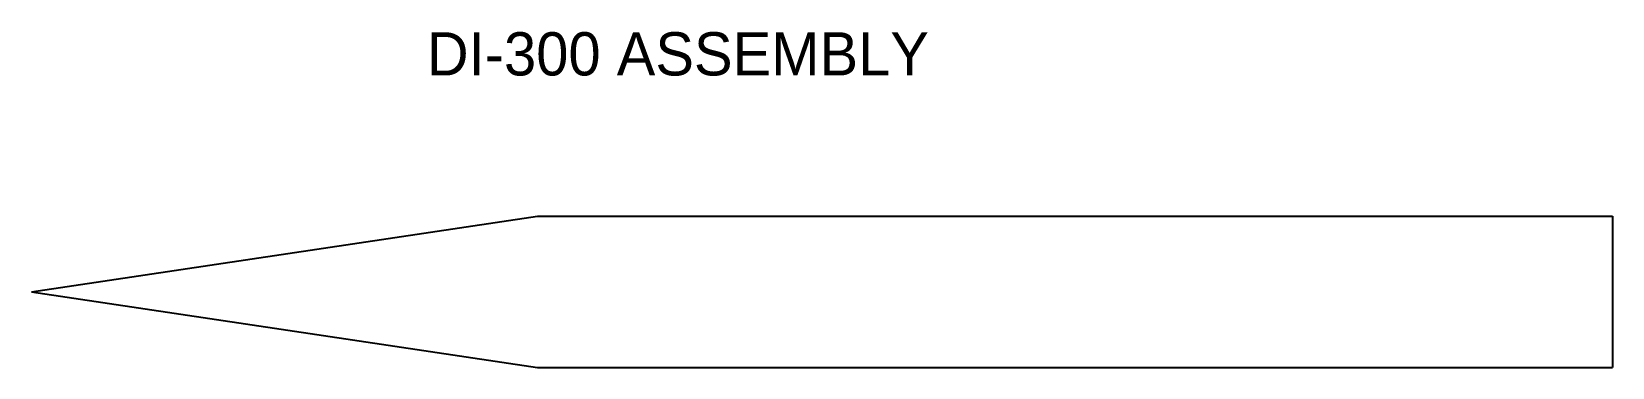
# Model space of a CAD drawing. Header units: metres. Extents: x 0 to 365, y -18 to 60.
import ezdxf

# ---------------------------------------------------------------- set-up
doc = ezdxf.new("R2010")
doc.units = ezdxf.units.M

msp = doc.modelspace()

# ---------------------------------------------------------------- linework, layer by layer
for p, q in [((0, 0), (116.8, 17.5)), ((116.8, 17.5), (365, 17.5)), ((365, 17.5), (365, -17.5)), ((0, 0), (116.8, -17.5)), ((116.8, -17.5), (365, -17.5))]:
    msp.add_line(p, q)

# ---------------------------------------------------------------- texts
msp.add_text('DI-300 ASSEMBLY', height=10).set_placement((91.25, 50))

doc.saveas('drawing.dxf')
